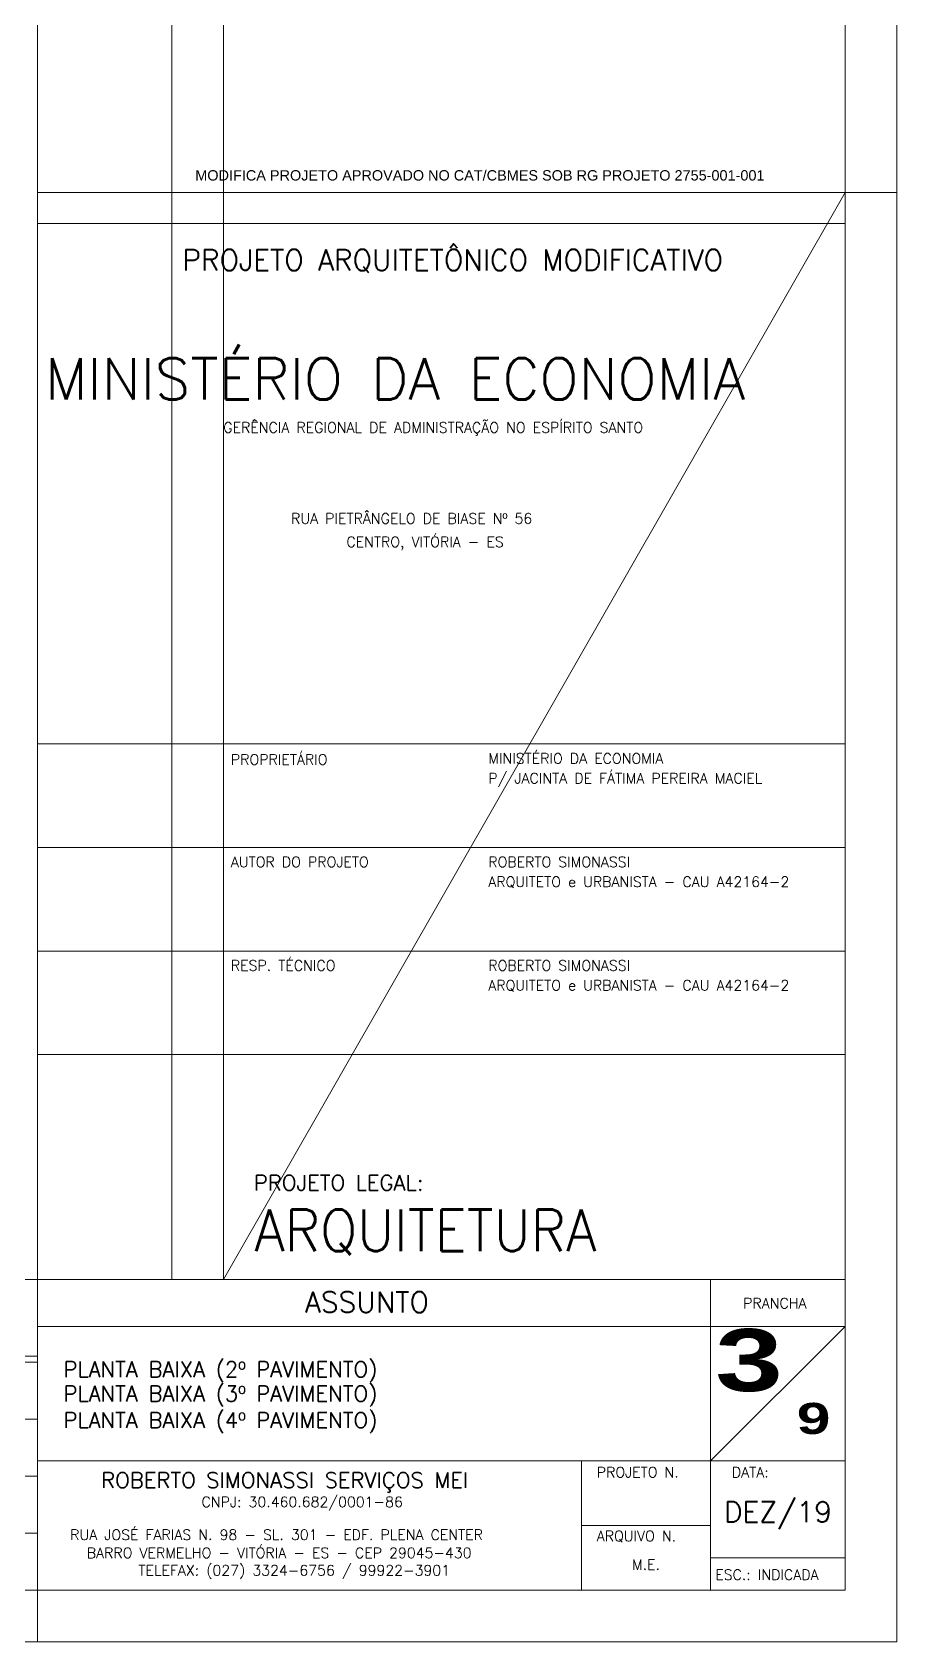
# Model space of a CAD drawing. Header units: millimetres. Extents: x 521 to 1055, y 261 to 520.
# Drawn here: x 630.26 to 646.98, y 348.6 to 379.7 of the extents above; entities that cross this region are included whole.
import ezdxf
from ezdxf.enums import TextEntityAlignment as Align

# ---------------------------------------------------------------- set-up
doc = ezdxf.new("R2010")
doc.units = ezdxf.units.MM
doc.layers.add('0.1', color=8, linetype='Continuous', lineweight=13)
doc.layers.add('ppci', color=8, linetype='Continuous')
doc.styles.add('ROMANS', font='romans')
doc.styles.add('SANSSERIFBOLD', font='sasb____.pfb', dxfattribs={"width": 1.2, "height": 0.6})
doc.styles.get("Standard").update_dxf_attribs({"font": 'romans.shx'})
doc.styles.add('STYLE1', font='sanss___.ttf')

msp = doc.modelspace()

# ---------------------------------------------------------------- linework, layer by layer
at = {"layer": '0.1', "color": 8}
for p, q in [((630.35941, 432.60294), (630.35941, 348.60294)), ((632.95941, 431.60294), (632.95941, 355.60294)), ((633.95941, 431.60294), (633.95941, 355.60294)), ((630.35941, 376.60294), (646.97941, 376.60294)), ((645.97941, 376.60294), (633.95941, 355.60294)), ((630.35941, 376.00294), (645.97941, 376.00294)), ((630.35941, 365.94851), (645.97941, 365.94851)), ((630.35941, 363.94851), (645.97941, 363.94851)), ((630.35941, 361.94851), (645.97941, 361.94851)), ((630.35941, 359.94851), (645.97941, 359.94851)), ((643.37941, 355.60294), (643.37941, 349.60294)), ((630.35941, 354.69712), (645.97941, 354.69712)), ((645.97941, 354.69712), (643.37941, 352.09712)), ((597.21941, 354.12294), (630.35941, 354.12294)), ((597.21941, 354.00294), (630.35941, 354.00294)), ((580.59941, 352.90294), (630.35941, 352.90294)), ((630.35941, 352.09712), (645.97941, 352.09712)), ((640.87941, 352.09712), (640.87941, 349.60294)), ((580.59941, 351.80294), (630.35941, 351.80294)), ((640.87941, 350.85003), (643.37941, 350.85003)), ((580.59941, 350.70294), (630.35941, 350.70294)), ((643.37941, 350.22648), (645.97941, 350.22648))]:
    msp.add_line(p, q, dxfattribs=at)
for points in [[(646.97941, 432.60294), (520.77502, 432.60294), (520.77502, 348.60294), (646.97941, 348.60294)], [(523.27502, 349.60294), (523.27502, 431.60294), (645.97941, 431.60294), (645.97941, 349.60294)]]:
    msp.add_lwpolyline(points, close=True, dxfattribs=at)
msp.add_lwpolyline([(523.27502, 355.60294), (645.97941, 355.60294)], dxfattribs=at)

# ---------------------------------------------------------------- texts
for s, height, p in [('PROJETO ARQUITETÔNICO MODIFICATIVO', 0.4, (633.16274, 375.09869)), ('MINISTÉRIO DA ECONOMIA', 0.8, (630.50595, 372.60105)), ('GERÊNCIA REGIONAL DE ADMINISTRAÇÃO NO ESPÍRITO SANTO', 0.2, (633.9558, 371.96304)), ('RUA PIETRÂNGELO DE BIASE Nº 56', 0.2, (635.26593, 370.20495)), ('CENTRO, VITÓRIA - ES', 0.2, (636.33593, 369.75267))]:
    msp.add_text(s, height=height, dxfattribs=at).set_placement(p)
at = {"layer": '0.1', "color": 8, "style": 'ROMANS'}
for s, height, p in [('PROPRIETÁRIO', 0.2, (634.10173, 365.54851)), ('MINISTÉRIO DA ECONOMIA', 0.2, (639.0795, 365.56903)), ('P/ JACINTA DE FÁTIMA PEREIRA MACIEL', 0.2, (639.0795, 365.18627)), ('AUTOR DO PROJETO', 0.2, (634.10173, 363.56903)), ('ROBERTO SIMONASSI', 0.2, (639.0795, 363.56903)), ('ARQUITETO e URBANISTA - CAU A42164-2', 0.2, (639.0795, 363.18627)), ('RESP. TÉCNICO', 0.2, (634.10173, 361.56903)), ('ROBERTO SIMONASSI', 0.2, (639.0795, 361.56903)), ('ARQUITETO e URBANISTA - CAU A42164-2', 0.2, (639.0795, 361.18627)), ('PROJETO LEGAL:', 0.3, (634.54831, 357.32124)), ('ASSUNTO', 0.4, (635.53263, 354.96705)), ('PRANCHA', 0.2, (644.0073, 355.04435)), ('PLANTA BAIXA (2º PAVIMENTO)', 0.3, (630.86386, 353.71674)), ('PLANTA BAIXA (3º PAVIMENTO)', 0.3, (630.86386, 353.24729)), ('PLANTA BAIXA (4º PAVIMENTO)', 0.3, (630.86386, 352.73383)), ('ROBERTO SIMONASSI SERVIÇOS MEI', 0.3, (631.59568, 351.57568)), ('PROJETO N.', 0.2, (641.17649, 351.779)), ('DATA:', 0.2, (643.78955, 351.779)), ('CNPJ: 30.460.682/0001-86', 0.2, (633.53497, 351.20586)), ('RUA JOSÉ FARIAS N. 98 - SL. 301 - EDF. PLENA CENTER', 0.2, (630.99497, 350.57179)), ('BARRO VERMELHO - VITÓRIA - ES - CEP 29045-430', 0.2, (631.31552, 350.22118)), ('ARQUIVO N.', 0.2, (641.17649, 350.54713)), ('TELEFAX: (027) 3324-6756 / 99922-3901', 0.2, (632.31442, 349.88349)), ('ESC.: INDICADA', 0.2, (643.469, 349.79963))]:
    msp.add_text(s, height=height, dxfattribs=at).set_placement(p)
at = {"layer": '0.1', "color": 8}
for tag, p, height, style, width in [('ARQUITETURA', (634.55726, 356.15303), 0.8, 'ROMANS', 0.95), ('3', (643.46789, 353.44724), 1.2, 'SANSSERIFBOLD', 1.4), ('9', (645.0432, 352.61821), 0.6, 'SANSSERIFBOLD', 1.4)]:
    msp.add_attdef(tag, p, '', height=height, dxfattribs=dict(at, style=style, width=width))
at = {"layer": '0.1', "color": 8, "style": 'ROMANS'}
for tag, height, p in [('DEZ/19', 0.4, (644.67941, 350.91165)), ('M.E.', 0.2, (642.12941, 349.99586))]:
    msp.add_attdef(tag, text='', height=height, dxfattribs=at).set_placement(p, align=Align.CENTER)
at = {"layer": 'ppci', "color": 10, "style": 'STYLE1'}
msp.add_text('MODIFICA PROJETO APROVADO NO CAT/CBMES SOB RG PROJETO 2755-001-001', height=0.2, dxfattribs=at).set_placement((633.4138, 376.83448))

doc.saveas('drawing.dxf')
